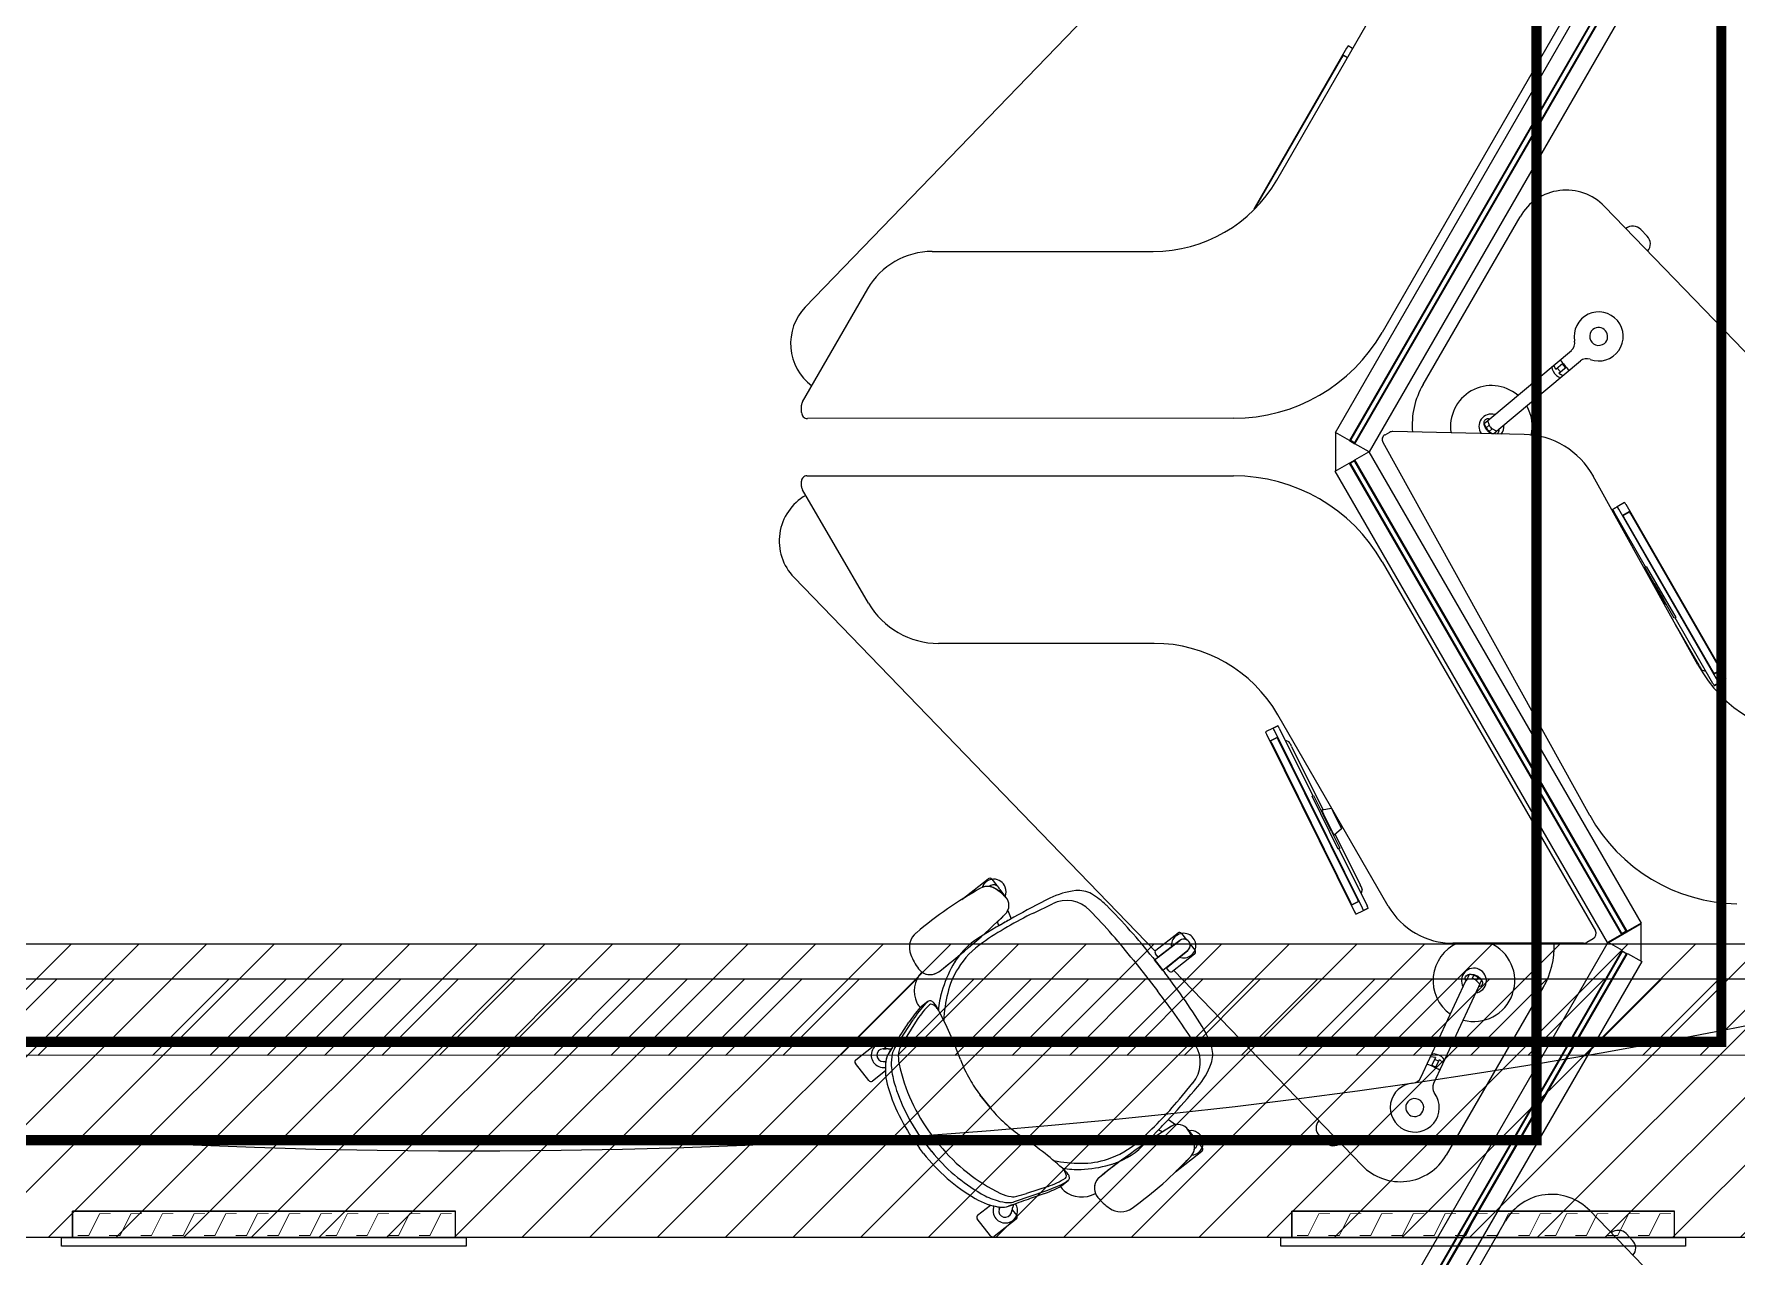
# Model space of a CAD drawing. Header units: millimetres. Extents: x -81374 to 485233, y -39075 to 157313.
# Drawn here: x 26411 to 29747, y -36193 to -33797 of the extents above; entities that cross this region are included whole.
import ezdxf
from ezdxf.enums import TextEntityAlignment as Align

# ---------------------------------------------------------------- set-up
doc = ezdxf.new("R2010")
doc.units = ezdxf.units.MM
doc.linetypes.add('HIDDEN', pattern=[0.375, 0.25, -0.125])
for name, color, linetype, lineweight in [('CB-AC CABLE TRAY', 213, 'Continuous', 15), ('DRAIN PIPE', 76, 'Continuous', 30), ('G-IMPT', 8, 'Continuous', 5), ('M HVAC GRILLE', 6, 'Continuous', 13)]:
    doc.layers.add(name, color=color, linetype=linetype, lineweight=lineweight)
for name, color, linetype in [('M-HVAC ELLIPTICAL DUCT', 6, 'Continuous'), ('M-HVAC VRV PIPE', 152, 'Continuous'), ('M-HVAC-GRIL', 6, 'Continuous'), ('M-HVAC-INSULATION', 8, 'Continuous'), ('M-HVAC-SUPP', 4, 'Continuous')]:
    doc.layers.add(name, color=color, linetype=linetype)
doc.styles.get("Standard").update_dxf_attribs({"font": 'arial.ttf'})

# ---------------------------------------------------------------- blocks, each defined once
blk = doc.blocks.new('floor plan 1')
at = {"layer": 'G-IMPT', "color": 8, "ltscale": 500}
for p, q in [((28712.4, -2973.5), (28288.6, -2534.6)), ((28610.5, -3461.2), (29143.9, -2537.4)), ((29171.6, -2553.3), (28638.2, -3477.2)), ((29171.6, -2553.3), (28638.2, -3477.2)), ((28640.8, -3475.4), (29171.3, -2556.5)), ((29171.3, -2556.5), (28640.8, -3475.4)), ((28648.8, -3483.4), (29182.2, -2559.5)), ((28648.8, -3483.4), (29182.2, -2559.5)), ((29179.6, -2561.3), (28649, -3480.2)), ((29179.6, -2561.3), (28649, -3480.2)), ((29209.9, -2575.5), (28676.5, -3499.3)), ((29067.5, -2624.4), (28877.5, -2953.3)), ((28641.2, -2928.2), (28628.3, -2914.9)), ((29835.7, -2956.6), (29878.9, -2922.8)), ((29886, -2923.6), (29912.2, -2957.1)), ((29843.8, -2975.1), (29834.8, -2963.7)), ((29911.4, -2964.3), (29886, -2984.1)), ((29839.3, -2990.9), (29775.7, -3012.8)), ((29841, -2985.4), (29837.3, -2986.7)), ((29850.8, -2982), (29841, -2985.4)), ((29845.4, -2969.2), (29843.8, -2975.1)), ((29869.4, -2976.1), (29868.1, -2980.4)), ((29746.3, -3022.8), (29734, -3032.4)), ((29734, -3032.4), (29746.3, -3022.8)), ((29773.5, -3020.8), (29815.7, -3007)), ((29158.4, -3061.8), (29527.4, -3443.9)), ((29472.4, -3089.4), (29524.1, -3048.9)), ((28803.3, -3410.9), (28993.4, -3082)), ((29481.4, -3109.1), (29471.5, -3096.5)), ((30001.7, -3121.8), (29986.1, -3101.8)), ((30017.6, -3109.4), (30001.9, -3089.4)), ((30017.2, -3085.5), (30025.1, -3095.5)), ((29229.7, -3107.1), (29242.5, -3120.4)), ((29499.4, -3132.1), (29487.2, -3116.5)), ((29487.2, -3116.5), (29492.6, -3119.9)), ((29549.6, -3127.3), (29556.8, -3131.9)), ((29537.8, -3151.8), (29523.7, -3141.8)), ((29516.3, -3191.7), (29489.8, -3223.4)), ((29906.8, -3200.4), (29887, -3175.2)), ((29887, -3175.2), (29906.8, -3200.4)), ((28930, -3411.6), (29018.1, -3222.7)), ((29043.1, -3234), (28954.9, -3423.3)), ((30092.1, -3247.1), (30117.4, -3227.2)), ((30124.6, -3228.1), (30150.8, -3261.6)), ((29006.4, -3269.5), (28999.4, -3263.2)), ((29014.2, -3252.8), (29006.4, -3269.5)), ((29016.5, -3269.9), (29008, -3265.9)), ((29021.9, -3258.1), (29013.5, -3254.2)), ((29014.8, -3273.3), (29022.6, -3256.7)), ((30095.9, -3265.2), (30091.4, -3265.4)), ((30149.9, -3268.7), (30106.8, -3302.6)), ((29014.8, -3273.3), (29023.9, -3274.6)), ((30074.3, -3290.8), (30037.8, -3347.3)), ((30077.9, -3293.8), (30080.1, -3290.5)), ((30080.1, -3290.5), (30085.7, -3281.8)), ((30099.6, -3301.7), (30090.7, -3290.3)), ((30096.8, -3290.2), (30090.8, -3290.4)), ((30029.6, -3347.6), (30053.1, -3309.9)), ((30008.9, -3383.1), (30021.1, -3373.6)), ((30021.1, -3373.6), (30008.9, -3383.1)), ((28924.1, -3424.7), (28930.2, -3411.6)), ((28931.1, -3430.9), (28924.1, -3424.7)), ((28927.7, -3416.9), (28934.4, -3423.8)), ((28934.4, -3423.8), (28931.1, -3430.9)), ((28942.6, -3427.6), (28939.3, -3434.7)), ((28939.3, -3434.7), (28948.6, -3436.1)), ((28952.2, -3428.3), (28942.6, -3427.6)), ((28948.6, -3436.1), (28954.7, -3423)), ((29606.3, -3463.9), (29559.3, -3403.9)), ((28638.2, -3477.2), (28610.5, -3461.2)), ((28611.3, -3461.7), (28611.3, -3536.2)), ((29486.4, -3475.9), (29529.6, -3442.1)), ((29499.8, -3483.1), (29548.5, -3443.8)), ((29541.7, -3449.3), (29499.8, -3483.1)), ((29541.7, -3449.3), (29499.8, -3483.1)), ((29565, -3464.9), (29515.2, -3502.8)), ((29536.8, -3443), (29541.7, -3449.3)), ((29568.5, -3469.3), (29545, -3439.3)), ((29548.5, -3443.8), (29565, -3464.9)), ((28675.8, -3498.9), (28611.3, -3536.2)), ((28611.3, -3536.2), (28675.8, -3498.9)), ((28641.3, -3477.3), (28638.9, -3475.9)), ((28639, -3475.7), (28641.2, -3477)), ((28641.4, -3477.6), (28640.8, -3475.4)), ((28641.4, -3477.6), (28640.8, -3475.4)), ((28646.9, -3480.8), (28641.4, -3477.6)), ((28646.9, -3480.8), (28641.4, -3477.6)), ((28649, -3480.2), (28646.9, -3480.8)), ((28649, -3480.2), (28646.9, -3480.8)), ((28649.6, -3482), (28647.2, -3480.7)), ((28647.4, -3480.6), (28649.6, -3481.9)), ((28676.5, -3499.3), (28648.8, -3483.4)), ((28649.9, -3514.5), (28677.5, -3498.5)), ((28677.3, -3497.9), (28677.6, -3497.3)), ((28677.6, -3498.6), (28677.3, -3498.1)), ((28677.5, -3498.5), (29210.9, -4422.4)), ((28705.5, -3506.2), (28718.3, -3498.8)), ((28724.7, -3497.1), (28980.5, -3497.1)), ((29495.2, -3495.4), (29485.6, -3483.1)), ((29516.1, -3469.9), (29499.8, -3483.1)), ((29515.2, -3502.8), (29558.1, -3470.2)), ((29558.1, -3470.2), (29515.2, -3502.8)), ((29515.2, -3502.8), (29531.9, -3490.1)), ((29562.2, -3483.6), (29518.9, -3517.4)), ((29558.1, -3470.2), (29563, -3476.5)), ((29563.1, -3480.8), (30271.1, -4214)), ((28611.6, -3536.6), (28639.2, -3520.6)), ((28639.2, -3520.6), (29172.6, -4444.5)), ((28639.2, -3520.6), (29172.6, -4444.5)), ((28641.9, -3522.4), (28642.4, -3520.2)), ((28641.9, -3522.4), (28642.4, -3520.2)), ((29172.4, -4441.3), (28641.9, -3522.4)), ((28641.9, -3522.4), (29172.4, -4441.3)), ((28642.4, -3520.2), (28647.9, -3517)), ((28647.9, -3517), (28642.4, -3520.2)), ((28647.9, -3517), (28650.1, -3517.6)), ((28647.9, -3517), (28650.1, -3517.6)), ((29183.3, -4438.3), (28649.9, -3514.5)), ((29183.3, -4438.3), (28649.9, -3514.5)), ((28650.1, -3517.6), (29180.6, -4436.5)), ((28650.1, -3517.6), (29180.6, -4436.5)), ((29118.7, -4244.8), (28701.3, -3521.8)), ((29511.8, -3516.6), (29502.2, -3504.2)), ((29869.9, -3531.4), (29872.6, -3539.5)), ((29145, -4460.5), (28611.6, -3536.6)), ((29155.6, -3561.5), (29146.3, -3566.1)), ((29146.3, -3566.1), (29155.6, -3561.5)), ((29170.4, -3554.1), (29155.6, -3561.5)), ((29157.6, -3566.1), (29330, -3914.4)), ((29345.4, -3906.8), (29172.9, -3558.5)), ((29802.1, -3556.5), (29765, -3574.6)), ((29852.3, -3561.1), (29845.9, -3545.1)), ((29107, -3570.2), (29323.4, -3945.1)), ((29203.6, -3682.5), (29148.3, -3570.7)), ((29158.2, -3602.6), (29160.4, -3595.3)), ((29164.9, -3581), (29165.4, -3579.3)), ((29178.6, -3572.7), (29165.4, -3579.3)), ((29165.5, -3579.2), (29178.5, -3572.8)), ((29166.8, -3582.3), (29322.5, -3896.7)), ((29322, -3895.7), (29167.5, -3583.9)), ((29335.4, -3889.1), (29181, -3577.2)), ((29181, -3577.2), (29335.4, -3889.1)), ((29868.1, -3602.7), (29855.9, -3587.1)), ((29868.1, -3602.7), (29866.2, -3596.6)), ((29942.6, -3583), (29890.9, -3623.5)), ((29211, -3710.5), (29162.2, -3611.8)), ((29883.8, -3622.7), (29873.9, -3610.1)), ((29202.1, -3683.3), (29204.9, -3681.9)), ((29218.5, -3716.3), (29202.1, -3683.3)), ((29204.9, -3681.9), (29256.1, -3785.2)), ((29198.4, -3721.7), (29212.8, -3708.9)), ((29201.9, -3728.8), (29198.4, -3721.7)), ((29201.9, -3728.8), (29214.7, -3754.6)), ((29212.8, -3708.9), (29216.8, -3717.1)), ((29216.8, -3717.1), (29218.5, -3716.3)), ((29216.8, -3717.1), (29233, -3749.8)), ((29218.5, -3716.3), (29234.7, -3749)), ((29117.7, -4479.3), (28712.5, -3748)), ((29218.5, -3762.2), (29214.7, -3754.6)), ((29237.4, -3758.6), (29218.5, -3762.2)), ((29234.7, -3749), (29233, -3749.8)), ((29233, -3749.8), (29237.4, -3758.6)), ((29253.3, -3786.6), (29234.7, -3749)), ((29296.5, -3883), (29235.1, -3759.1)), ((28683.7, -4941.2), (27571, -3789)), ((29256.1, -3785.2), (29253.3, -3786.6)), ((29320.7, -3919), (29254.8, -3785.9)), ((29301.4, -3891.8), (29308.6, -3894.4)), ((29322.7, -3899.6), (29324.4, -3900.2)), ((29324.4, -3900.2), (29337.5, -3893.7)), ((29337.4, -3893.7), (29324.4, -3900.2)), ((29323.2, -3923.4), (29332.5, -3918.8)), ((29332.5, -3918.8), (29323.2, -3923.4)), ((29332.5, -3918.8), (29347.4, -3911.5)), ((28468.2, -4002.1), (28459.3, -4007.3)), ((28459.3, -4007.3), (28468.2, -4002.1)), ((28459.3, -4007.3), (28444.9, -4015.6)), ((28447.2, -4020.1), (28641.3, -4356.7)), ((28468.5, -4025.4), (28455.9, -4032.7)), ((28455.9, -4032.6), (28468.5, -4025.4)), ((28656.2, -4348.2), (28462, -4011.5)), ((28646, -4332.6), (28470.7, -4028.7)), ((28471, -4006.4), (28545.2, -4135)), ((28471.3, -4029.7), (28645.1, -4331.1)), ((28492, -4032.3), (28484.7, -4030.1)), ((28458.2, -4037.2), (28632.1, -4338.6)), ((28632.1, -4338.6), (28458.2, -4037.2)), ((28497.5, -4040.7), (28544.4, -4122.1)), ((28500.5, -4042.9), (28705.4, -4412.5)), ((29565.4, -4084.8), (29987.9, -4084.9)), ((28544, -4135.8), (28546.7, -4134.2)), ((28601.6, -4235.7), (28544, -4135.8)), ((28546.7, -4134.2), (28567.7, -4170.6)), ((28564.3, -4161.2), (28565.9, -4160.8)), ((28569.2, -4169.7), (28564.3, -4161.2)), ((28567.7, -4170.6), (28569.2, -4169.7)), ((28587.5, -4201.3), (28569.2, -4169.7)), ((30125, -4163.6), (30254.7, -4385.8)), ((28585.9, -4202.2), (28567.7, -4170.6)), ((28587.5, -4201.3), (28585.9, -4202.2)), ((28585.9, -4202.2), (28604.3, -4234.1)), ((28592, -4209.2), (28587.5, -4201.3)), ((28604.3, -4234.1), (28601.6, -4235.7)), ((28602.8, -4234.9), (28665.2, -4343)), ((28634.8, -4342.9), (28647.5, -4335.6)), ((28647.4, -4335.6), (28634.9, -4342.9)), ((28652.2, -4316.5), (28651.5, -4319.3)), ((28644.1, -4361), (28658.5, -4352.7)), ((28658.5, -4352.7), (28667.5, -4347.5)), ((28667.5, -4347.5), (28658.5, -4352.7)), ((30256.4, -4392.2), (30256.4, -4403)), ((29180.6, -4436.5), (29180.1, -4438.7)), ((29180.6, -4436.5), (29180.1, -4438.7)), ((29210.9, -4422.4), (29183.3, -4438.3)), ((29210.7, -4498.1), (29210.7, -4422.5)), ((30246.2, -4413.2), (29410.1, -4413.1)), ((28611.3, -5383.9), (29144.7, -4460)), ((29144.7, -4460), (29172.4, -4476)), ((29172.6, -4444.5), (29145, -4460.5)), ((29172.4, -4444.1), (29183, -4437.9)), ((29183, -4437.9), (29172.4, -4444.1)), ((29174.6, -4441.9), (29172.4, -4441.3)), ((29174.6, -4441.9), (29172.4, -4441.3)), ((29180.1, -4438.7), (29174.6, -4441.9)), ((29180.1, -4438.7), (29174.6, -4441.9)), ((29172.4, -4476), (28639, -5399.9)), ((29172.4, -4476), (28639, -5399.9)), ((28641.6, -5398.1), (29172.2, -4479.2)), ((28641.6, -5398.1), (29172.2, -4479.2)), ((28649.7, -5406), (29183.1, -4482.2)), ((28649.7, -5406), (29183.1, -4482.2)), ((28649.9, -5402.9), (29180.4, -4483.9)), ((29180.4, -4484), (28649.9, -5402.9)), ((29210.7, -4498.1), (28677.3, -5422)), ((28840.7, -4494.3), (29097.9, -4500)), ((28901, -4495.6), (28890.6, -4504.3)), ((28895.1, -4500.6), (28903.5, -4505.3)), ((28909.5, -4500.2), (28902.6, -4495.6)), ((28903.5, -4505.3), (28909.5, -4500.2)), ((29104.4, -4498.4), (29113.8, -4493.1)), ((29172.2, -4479.2), (29174.3, -4478.6)), ((29172.2, -4479.2), (29174.3, -4478.6)), ((29172.4, -4476), (29183.1, -4482.2)), ((29183.1, -4482.2), (29172.4, -4476)), ((29174.3, -4478.6), (29179.8, -4481.8)), ((29174.3, -4478.6), (29179.8, -4481.8)), ((29179.8, -4481.8), (29180.4, -4484)), ((29179.8, -4481.8), (29180.4, -4483.9)), ((29183.1, -4482.2), (29210.7, -4498.1)), ((28730.6, -4638.2), (28890.6, -4504)), ((28908.1, -4525.1), (28748.4, -4659.1)), ((28919, -4515.7), (28907.9, -4525)), ((28909.3, -4512.2), (28915.3, -4507.1)), ((28912.4, -4521.3), (28909.3, -4512.2)), ((28915.3, -4507.1), (28919, -4515.7)), ((29410.1, -4525.9), (30244.9, -4525.5)), ((30254.6, -4558.1), (30126.8, -4779.7)), ((30256.3, -4537), (30256.3, -4551.8)), ((29038.8, -4592.2), (28848.8, -4921)), ((28772.8, -4614.5), (28758.8, -4626.3)), ((28759.9, -4625.3), (28765.9, -4632.5)), ((28764.8, -4633.4), (28778.9, -4621.6)), ((28772.8, -4614.5), (28765.2, -4609.6)), ((28769.9, -4617), (28775.9, -4624.1)), ((28778.9, -4621.6), (28782.5, -4630.3)), ((28701, -5418.6), (29118.7, -4694.3)), ((29618, -5397), (30249, -4743.8)), ((30000.4, -4852.8), (29567.4, -4853)), ((28612.5, -4895.9), (28599.6, -4882.6)), ((29188.6, -5251.3), (29370.6, -4935.8)), ((29197.8, -5233.2), (29368, -4938.1)), ((29368, -4938.1), (29197.8, -5233.2)), ((29325.5, -4992.8), (29114.4, -5358.8)), ((29187.1, -5232.9), (29195.1, -5237.5)), ((29195, -5237.4), (29187.1, -5232.9)), ((29176.9, -5250.5), (29185.8, -5255.6))]:
    blk.add_line(p, q, dxfattribs=at)
for centre, radius, start, end in [((28643.7, -2900), 21.4, 138.2878, 224), ((28656.5, -2913.3), 21.4, 224, 309.7122), ((29882, -2926.8), 5.08, 38.0803, 128.0803), ((28787.3, -2901.1), 104.1, 224, 329.9751), ((29857.2, -2973.2), 24.1, 164.0803, 214.1096), ((29838.8, -2960.6), 5.08, 128.0803, 218.0803), ((29857.2, -2973.2), 24.1, 337.5388, 164.0803), ((29857.4, -2972.6), 12.5, 344.0803, 164.0803), ((29857.4, -2972.6), 12.5, 344.0803, 164.0803), ((29857.4, -2972.6), 12.5, 344.0803, 164.0803), ((29857.4, -2972.6), 12.5, 344.0803, 164.0803), ((29908.2, -2960.3), 5.08, 308.0803, 38.0803), ((30088.8, -3637.2), 815.5, 126.0788, 136.8411), ((29631, -3009), 38.1, 54.235, 126.0788), ((29577.1, -3083.8), 130.3, 40.5439, 54.235), ((29654.9, -3017.2), 27.9, 308.6788, 40.5439), ((29707.5, -3054.6), 54.7, 51.0468, 119.2232), ((29944.2, -3400.4), 413.9, 105.3742, 108.0803), ((29841.9, -3028.4), 28, 82.1816, 105.3742), ((29850, -3022.1), 33, 88.5226, 108.9797), ((29744, -2955.2), 101.6, 342.7264, 346.5769), ((29744, -2955.2), 101.6, 342.7264, 346.5769), ((30064.4, -3031.7), 227.8, 164.0803, 166.5769), ((30064.4, -3031.7), 227.8, 164.0803, 166.5769), ((30064.4, -3031.7), 227.8, 164.0803, 165.6185), ((29836.2, -3069.6), 69.6, 64.2192, 82.1816), ((29862.7, -3016.1), 36.1, 81.4935, 109.2712), ((29862.7, -3016.1), 36.1, 82.6611, 109.2712), ((29848.7, -3072.1), 83, 72.7579, 88.5226), ((29850.9, -3108), 128.8, 59.4994, 82.6611), ((29650.3, -2913.6), 227.8, 342.952, 344.0803), ((29650.3, -2913.6), 227.8, 342.9507, 344.0803), ((29650.3, -2913.6), 227.8, 342.952, 344.0803), ((29850.9, -3108), 128.8, 77.1983, 82.333), ((29850.9, -3108), 128.8, 74.1711, 82.333), ((29827.7, -3140), 154, 60.1494, 72.7579), ((29733, -3308.2), 361.1, 38.0803, 59.4994), ((29083.5, -3134.1), 104.1, 44, 149.9751), ((29654.9, -3017.2), 27.9, 308.6788, 21.7393), ((29737.9, -3037.4), 6.35, 128.0803, 185.5877), ((29737.9, -3037.4), 6.35, 128.0803, 185.5877), ((29857.8, -3251.5), 252.4, 108.9797, 118.3468), ((29828.2, -3180.2), 168.6, 108.9245, 121.7251), ((29726.1, -3031.7), 25.2, 25.1137, 51.0468), ((29761.9, -3042.8), 25.4, 117.6514, 128.0803), ((29761.9, -3042.8), 25.4, 120.8126, 128.0803), ((29872.5, -3253.9), 263.8, 109.9328, 117.6514), ((29715.1, -3320.3), 348, 38.8827, 64.2192), ((29730.5, -3309.4), 349.3, 39.0208, 60.1494), ((30088.8, -3637.2), 815.5, 133.8222, 136.8411), ((28752, -1889.4), 1472.6, 301.977, 308.6788), ((29691.7, -3204.7), 147, 105.1775, 134.405), ((28752, -1889.4), 1472.6, 306.6711, 308.6788), ((29691.7, -3204.7), 147, 105.1775, 114.1744), ((29720.1, -3309.4), 255.5, 92.5203, 105.1775), ((29720.1, -3309.4), 255.5, 92.5203, 105.1775), ((29707.9, -3231.2), 165.1, 89.6972, 108.0072), ((29707.2, -3362.8), 296.7, 79.2609, 89.6972), ((29716.3, -3222.9), 168.9, 80.0827, 92.5203), ((29716.3, -3222.9), 168.9, 80.0827, 92.5203), ((29745.3, -3036.7), 13.7, 185.5877, 212.8182), ((29745.3, -3036.7), 13.7, 185.5877, 212.8182), ((29773.6, -3018.4), 47.4, 212.8182, 233.495), ((29773.6, -3018.4), 47.4, 212.8182, 233.495), ((29768, -3034), 31.9, 210.3107, 224.916), ((30269, -2467.6), 788, 228.3597, 232.0544), ((30269, -2467.6), 788, 228.3597, 232.0544), ((30901.2, -15868.2), 12777.8, 49.90697, 259.60318), ((29214.3, -3121.9), 21.4, 44, 129.7122), ((29493.9, -3106), 24.1, 95.1542, 236.0803), ((29475.5, -3093.4), 5.08, 128.0803, 218.0803), ((30806.6, -4343), 1740.3, 134.405, 139.6312), ((29493.4, -3105.7), 12.5, 123.3268, 195.9656), ((29514.3, -3098.5), 27.9, 136.8411, 197.0806), ((29514.3, -3098.5), 27.9, 136.8411, 197.0806), ((29514.3, -3098.5), 27.9, 143.8186, 197.0806), ((29709.3, -3235.5), 169.6, 108.0072, 131.5799), ((30269, -2467.6), 788, 232.0544, 236.0724), ((30269, -2467.6), 788, 232.0544, 236.0724), ((29740.8, -3318.2), 361.1, 16.6611, 38.0803), ((29055.1, -3175.2), 48, 274.5027, 215.9552), ((29227.1, -3135.2), 21.4, 318.2878, 44), ((29493.9, -3106), 24.1, 236.0803, 279.6473), ((29493.4, -3105.7), 12.5, 195.9656, 240.195), ((29493.4, -3105.7), 12.5, 195.9656, 240.195), ((29584.7, -3076.9), 101.6, 197.0806, 211.353), ((29584.7, -3076.9), 101.6, 197.0806, 212.9276), ((29584.7, -3076.9), 101.6, 197.0806, 212.1472), ((29519.1, -3118.1), 24.1, 212.1472, 301.977), ((30107, -3683.7), 768.8, 131.5799, 140.2091), ((28752, -1889.4), 1472.6, 301.977, 302.7951), ((30806.6, -4343), 1740.3, 135.9, 136.8089), ((29698.1, -3316.2), 234.7, 45.6482, 56.0724), ((29698.1, -3316.2), 234.7, 45.6482, 56.0724), ((29724.8, -3332.6), 348, 11.9414, 37.2778), ((29739.1, -3320.3), 349.3, 16.0111, 37.1398), ((29055.2, -3175.3), 17.6, 155, 335), ((29055.2, -3175.3), 17.6, 335, 155), ((29519.1, -3118.1), 24.1, 281.0794, 301.977), ((29712.4, -3312), 221.9, 38.0803, 47.5177), ((29712.4, -3312), 221.9, 38.0803, 47.5177), ((29732.1, -3337.3), 221.9, 28.6429, 38.0803), ((29732.1, -3337.3), 221.9, 28.6429, 38.0803), ((29000.9, -3214.6), 19.1, 335, 35.9552), ((29060.4, -3242.1), 19.1, 94.5027, 155), ((29596.1, -3313.9), 151.5, 139.6312, 159.7808), ((29538.6, -3264), 63.5, 140.2091, 212.0058), ((29724.7, -3350.1), 234.7, 20.0882, 30.5124), ((29724.7, -3350.1), 234.7, 20.0882, 30.5124), ((29926.8, -3266.5), 154, 3.4027, 16.0111), ((29963.4, -3251.6), 128.8, 353.4994, 16.6611), ((30120.6, -3231.2), 5.08, 38.0803, 128.0803), ((29087.4, -3106.5), 163.6, 240.2821, 249.7179), ((29501.6, -3279.1), 50.8, 159.7808, 196.0676), ((29997.2, -3275), 69.6, 353.9789, 11.9414), ((29997.7, -3262.2), 83, 347.6379, 3.4027), ((30055.4, -3262), 36.1, 326.8894, 354.667), ((30055.4, -3262), 36.1, 326.8894, 353.4994), ((29963.4, -3251.6), 128.8, 353.8276, 1.9895), ((29963.4, -3251.6), 128.8, 353.8276, 358.9622), ((30104.2, -3492.8), 227.8, 92.0803, 93.2085), ((30104.2, -3492.8), 227.8, 92.0803, 93.2099), ((30104.2, -3492.8), 227.8, 92.0803, 93.2085), ((30095.8, -3277.7), 24.1, 272.0803, 98.6217), ((30096.4, -3277.7), 12.5, 272.0803, 92.0803), ((30096.4, -3277.7), 12.5, 272.0803, 92.0803), ((30096.4, -3277.7), 12.5, 272.0803, 92.0803), ((30096.4, -3277.7), 12.5, 272.0803, 92.0803), ((30146.8, -3264.7), 5.08, 308.0803, 38.0803), ((29587.8, -3254.2), 140.5, 196.0676, 211.0568), ((30523.2, -2648.6), 1224.6, 212.0058, 218.0803), ((30685.2, -2998.8), 788, 200.0882, 204.1062), ((30685.2, -2998.8), 788, 200.0882, 204.1062), ((29701.8, -3091), 413.9, 328.0803, 330.7863), ((30038.6, -3279.4), 28, 330.7863, 353.9789), ((30046.6, -3273), 33, 327.1809, 347.6379), ((30095.8, -3277.7), 24.1, 222.051, 272.0803), ((30086.2, -3391.9), 101.6, 89.5837, 93.4342), ((30086.2, -3391.9), 101.6, 89.5837, 93.4342), ((30088.5, -3062.5), 227.8, 269.5837, 272.0803), ((30088.5, -3062.5), 227.8, 269.5837, 272.0803), ((30088.5, -3062.5), 227.8, 270.542, 272.0803), ((30103.6, -3298.6), 5.08, 218.0803, 308.0803), ((30423.6, -2750.9), 1116.2, 211.0568, 218.0803), ((30685.2, -2998.8), 788, 204.1062, 207.8008), ((30685.2, -2998.8), 788, 204.1062, 207.8008), ((28939.3, -3424), 80.1, 74.8086, 246.828), ((28939.3, -3424), 80.1, 293.404, 55.0682), ((29681.6, -3330.1), 296.7, 346.4634, 356.8997), ((29819.7, -3354.8), 168.9, 343.6403, 356.0778), ((29819.7, -3354.8), 168.9, 343.6403, 356.0778), ((30031.9, -3348.1), 47.4, 202.6655, 223.3423), ((30031.9, -3348.1), 47.4, 202.6655, 223.3423), ((30015.4, -3349.8), 31.9, 211.2446, 225.8498), ((29887.8, -3256.4), 168.6, 314.4354, 327.236), ((29825.7, -3210.5), 252.4, 317.8137, 327.1809), ((29826.9, -3195.7), 263.8, 318.5091, 326.2278), ((28939.3, -3424), 24.4, 99.0116, 30.5062), ((29809.6, -3360.9), 165.1, 328.1533, 346.4634), ((29736.5, -3330.4), 255.5, 330.983, 343.6403), ((29736.5, -3330.4), 255.5, 330.983, 343.6403), ((30007.4, -3371.2), 13.7, 223.3423, 250.5729), ((30007.4, -3371.2), 13.7, 223.3423, 250.5729), ((30004.9, -3378.1), 6.35, 250.5729, 308.0803), ((30004.9, -3378.1), 6.35, 250.5729, 308.0803), ((29980.9, -3403.5), 54.7, 316.9374, 25.1137), ((30005.4, -3353.6), 25.4, 308.0803, 318.5091), ((30005.4, -3353.6), 25.4, 308.0803, 315.348), ((30007.6, -3391), 25.2, 25.1137, 51.0468), ((28940.8, -3490.3), 158.8, 149.9751, 182.4916), ((28939.3, -3424), 9.73, 217.4037, 272.5963), ((28943.5, -3414.9), 12.7, 224.2527, 265.7473), ((30004.6, -3463.6), 27.9, 54.4212, 127.4818), ((30004.6, -3463.6), 27.9, 35.6167, 127.4818), ((29507.9, -3492.6), 24.1, 70.1866, 128.0803), ((29532.8, -3446.1), 5.08, 38.0803, 128.0803), ((30570.2, -2708.6), 1224.6, 218.0803, 224.1548), ((30883.7, -4610), 1472.6, 127.4818, 134.1835), ((29805.8, -3358.5), 169.6, 304.5806, 328.1533), ((29831.4, -3383), 147, 301.7555, 330.983), ((30883.7, -4610), 1472.6, 127.4818, 129.4894), ((29831.4, -3383), 147, 321.9861, 330.983), ((29921.4, -3523.3), 130.3, 21.9255, 35.6167), ((28724.7, -3509.8), 12.7, 89.9949, 119.9949), ((28980.5, -3643.2), 146.1, 29.9949, 89.9949), ((29507.9, -3492.6), 24.1, 128.0803, 308.0803), ((29489.6, -3479.9), 5.08, 128.0803, 218.0803), ((29507.5, -3492.9), 12.5, 128.0803, 308.0803), ((29507.5, -3492.9), 12.5, 128.0803, 308.0803), ((29507.5, -3492.9), 12.5, 128.0803, 191.3676), ((29507.8, -3493.1), 12.8, 128.928, 190.5199), ((29507.9, -3492.6), 24.1, 308.0803, 5.9739), ((29559, -3479.6), 5.08, 308.0803, 38.0803), ((30447.1, -2780.9), 1116.2, 218.0803, 225.1037), ((29465.7, -2865.2), 768.8, 295.9515, 304.5806), ((30007, -3488.8), 38.1, 310.0817, 21.9255), ((28711.2, -3516.1), 11.4, 119.9949, 209.9949), ((29507.5, -3492.9), 12.5, 244.793, 308.0803), ((29507.4, -3492.6), 12.8, 245.6407, 307.2326), ((29515.8, -3513.4), 5.08, 218.0803, 308.0803), ((28992.9, -2028.2), 1740.3, 296.5293, 301.7555), ((28992.9, -2028.2), 1740.3, 299.3516, 300.2606), ((29506.4, -2894), 815.5, 299.3195, 310.0817), ((29737.2, -3517.5), 63.5, 224.1548, 295.9515), ((29874.2, -3571.3), 24.1, 134.1835, 224.0134), ((29874.2, -3571.3), 24.1, 134.1835, 155.0812), ((30883.7, -4610), 1472.6, 133.3655, 134.1835), ((28418.1, -3911.2), 336.5, 28.9949, 88.9949), ((29758.5, -3472.1), 140.5, 225.1037, 240.0929), ((29713.7, -3549.8), 50.8, 240.0929, 276.3798), ((29702.5, -3449.8), 151.5, 276.3798, 296.5293), ((29879.9, -3598.7), 24.1, 156.5132, 200.0803), ((29929.9, -3517.5), 101.6, 223.2329, 239.08), ((29929.9, -3517.5), 101.6, 224.0134, 239.08), ((29929.9, -3517.5), 101.6, 224.8075, 239.08), ((29880.1, -3599.2), 12.5, 195.9656, 240.195), ((29880.1, -3599.2), 12.5, 195.9656, 240.195), ((29506.4, -2894), 815.5, 299.3195, 302.3384), ((29879.9, -3598.7), 24.1, 200.0803, 341.0063), ((29880.1, -3599.2), 12.5, 240.195, 312.8337), ((29892.1, -3580.7), 27.9, 239.08, 292.342), ((29892.1, -3580.7), 27.9, 239.08, 299.3195), ((29892.1, -3580.7), 27.9, 239.08, 299.3195), ((29887.8, -3619.5), 5.08, 218.0803, 308.0803), ((29198.5, -3730.4), 3.81, 26.3432, 101.3432), ((29211.3, -3756.3), 3.81, 341.3432, 26.3432), ((28256.2, -4178.3), 279.4, 28.9949, 88.9949), ((29565.4, -3805.4), 279.4, 209.9949, 269.9949), ((29987.9, -4243.6), 158.8, 30.2581, 89.9949), ((30197.1, -4285.5), 102.9, 299.7757, 44), ((29410.2, -4076.6), 336.5, 209.9949, 269.9949), ((30246.2, -4403), 10.2, 269.9949, 359.9949), ((30243.7, -4392.2), 12.7, 359.9949, 30.2581), ((28844.2, -4335.6), 158.8, 208.9949, 268.7318), ((28905, -4509.9), 80.1, 167.1954, 210.0682), ((28905, -4509.9), 80.1, 229.8086, 9.0285), ((28905, -4509.9), 24.4, 142.1784, 185.5062), ((28905, -4509.9), 24.4, 254.0116, 35.1565), ((28905, -4509.9), 9.73, 12.4037, 67.5963), ((28901.4, -4512.7), 158.8, 329.9751, 4.9816), ((29098.2, -4487.3), 12.7, 268.7318, 298.9949), ((29108.9, -4484.3), 10.2, 298.9949, 28.9949), ((28897.2, -4516.4), 12.7, 19.2527, 60.7473), ((29410.2, -4862.5), 336.5, 90.025, 150.025), ((30244.9, -4537), 11.4, 0.025, 90.025), ((30243.6, -4551.8), 12.7, 330.025, 0.025), ((30175, -4672.3), 102.9, 315.9899, 53.3376), ((28636.6, -4735.1), 163.6, 35.2821, 44.7179), ((28694.8, -4686.4), 48, 69.5027, 10.9552), ((28694.8, -4686.3), 17.6, 310, 130), ((28718.3, -4623.6), 19.1, 249.5027, 310), ((28760.7, -4673.7), 19.1, 130, 190.9552), ((28694.8, -4686.3), 17.6, 130, 310), ((30000.3, -4706.7), 146.1, 270.025, 330.025), ((28615, -4867.8), 21.4, 138.2878, 224), ((29567.6, -5132.4), 279.4, 90.025, 150.025), ((28627.9, -4881.1), 21.4, 224, 309.7122), ((28758.6, -4868.9), 104.1, 224, 329.9751)]:
    blk.add_arc(centre, radius, start, end, dxfattribs=at)
for centre, major_axis, ratio, start_param, end_param in [((29869.9, -3132.4), (-131.4, 94.5), 0.166302, 6.227475, 6.61322), ((29010, -3272.7), (12.4, -5.8), 0.400548, 3.141593, 6.283185), ((29944.3, -3227.3), (60.3, -150.2), 0.166302, 5.953151, 6.338896), ((29148.5, -3570.6), (2.25, -4.55), 0.052336, 3.141593, 4.712389), ((29157.8, -3566), (2.25, -4.55), 0.052336, 3.141593, 4.712389), ((29172.7, -3558.7), (2.25, -4.55), 0.052336, 1.570796, 2.879793), ((29162.6, -3611.6), (4.46, -9), 0.052336, 3.141593, 4.712389), ((29166.9, -3582.2), (1.47, -2.97), 0.052336, 3.141593, 4.712389), ((29167.8, -3583.8), (2.25, -4.55), 0.052336, 3.141593, 3.665191), ((29180.8, -3577.3), (-2.25, 4.55), 0.052336, 4.712389, 6.283185), ((29180, -3575.7), (1.45, -2.93), 0.052336, 2.356194, 3.141593), ((29296.9, -3882.8), (-4.47, 9.03), 0.052336, 1.570796, 3.141593), ((29322.6, -3896.6), (1.76, -3.55), 0.052336, 4.712389, 6.283185), ((29335.2, -3889.2), (-2.25, 4.55), 0.052336, 3.141593, 4.712389), ((29336, -3890.6), (-1.52, 3.06), 0.052336, 3.141593, 3.926991), ((29321, -3918.9), (-2.25, 4.55), 0.052336, 1.570796, 3.141593), ((29330.3, -3914.3), (-2.25, 4.55), 0.052336, 1.570796, 3.141593), ((29345.1, -3906.9), (2.25, -4.55), 0.052336, 0.261799, 1.570796), ((28470.8, -4006.5), (2.54, -4.4), 0.052336, 1.570796, 3.141593), ((28447.4, -4020), (-2.54, 4.4), 0.052336, 0.261799, 1.570796), ((28458.5, -4037), (2.54, -4.4), 0.052336, 3.141593, 4.712389), ((28457.6, -4035.6), (1.71, -2.96), 0.052336, 3.141593, 3.926991), ((28461.8, -4011.7), (2.54, -4.4), 0.052336, 1.570796, 3.141593), ((28470.5, -4028.8), (-1.98, 3.43), 0.052336, 4.712389, 6.283185), ((28471, -4029.8), (-2.54, 4.4), 0.052336, 4.712389, 4.974188), ((28497, -4041), (5.03, -8.72), 0.052336, 1.570796, 3.141593), ((28645.8, -4332.7), (-1.66, 2.87), 0.052336, 3.141593, 4.712389), ((28644.9, -4331.2), (-2.54, 4.4), 0.052336, 3.141593, 3.665191), ((28632.3, -4338.5), (2.54, -4.4), 0.052336, 4.712389, 6.283185), ((28633.2, -4340.1), (-1.63, 2.83), 0.052336, 2.356194, 3.141593), ((28641.6, -4356.6), (-2.54, 4.4), 0.052336, 1.570796, 2.879793), ((28656, -4348.3), (-2.54, 4.4), 0.052336, 3.141593, 4.712389), ((28664.9, -4343.1), (-2.54, 4.4), 0.052336, 3.141593, 4.712389), ((28777, -4617.2), (-8.8, 10.5), 0.400548, 3.141593, 6.283185), ((29197.6, -5233), (2.54, 4.4), 0.052336, 3.141593, 4.712389), ((29196.8, -5234.5), (1.71, 2.96), 0.052336, 3.141593, 3.926991), ((29188.3, -5251.2), (-2.54, -4.4), 0.052336, 0.261799, 1.570796)]:
    blk.add_ellipse(centre, major_axis=major_axis, ratio=ratio, start_param=start_param, end_param=end_param, dxfattribs=at)
for points in [[(29782.6, -3006), (29791.3, -3002.9), (29811.3, -2995.8), (29836.7, -2986.9), (29850.8, -2982)], [(30085.7, -3281.8), (30077.6, -3294.3), (30062.8, -3316.9), (30051.2, -3334.6), (30046.1, -3342.3)], [(28955.7, -3431.7), (28955.1, -3433), (28953, -3435.2), (28947.8, -3436.9), (28941.3, -3436.6), (28934.4, -3434.4), (28928.4, -3430.6), (28923.9, -3425.8), (28921.9, -3420.7), (28922.2, -3417.7), (28922.9, -3416.4)], [(28922.9, -3416.4), (28923.4, -3415.1), (28925.3, -3413.1), (28928.3, -3411.9), (28930, -3411.6)], [(28954.9, -3423.3), (28955.7, -3424.8), (28956.7, -3427.8), (28956.3, -3430.5), (28955.7, -3431.7)], [(28890.6, -4504), (28890.4, -4502.2), (28890.8, -4499.1), (28892.3, -4496.9), (28893.3, -4496)], [(28916.6, -4523.8), (28915.6, -4524.6), (28913, -4525.8), (28909.8, -4525.5), (28908.1, -4525.1)]]:
    blk.add_open_spline(points, degree=3, dxfattribs=at)
blk.add_open_spline([(28904.4, -4495.6), (28905.7, -4496.2), (28909, -4498.1), (28913.8, -4502.5), (28917.7, -4508.5), (28919.6, -4514.8), (28919.4, -4520.2), (28917.8, -4522.8), (28916.6, -4523.8)], degree=3, knots=[-0.7148942, -0.7148942, -0.7148942, -0.7148942, -0.625, -0.5, -0.375, -0.25, -0.125, 0, 0, 0, 0], dxfattribs=at)
for rotation, p in [(359.9992, (39680.6, -4989.6, 0)), (359.9992, (35886.7, -10139.3, 0)), (270.0008, (28873.3, -20643.5, 0)), (359.9992, (11975.3, -26935.4, 0)), (359.9992, (15267.6, -26935.4, 0)), (359.9992, (26686.3, -26987.7, 0)), (270.0008, (15861.1, -28615, 0)), (89.9992, (23697.8, -33300.6, 0)), (89.9992, (23597.9, -35337.7, 0)), (89.9992, (23597.9, -37388.3, 0)), (359.9992, (13750.4, -37781.5, 0)), (89.9992, (23697.8, -40746.8, 0)), (89.9992, (23597.8, -44302.5, 0)), (89.9992, (23597.8, -46399.1, 0)), (89.9992, (23697.8, -48339.8, 0)), (89.9992, (23697.8, -54280, 0)), (359.9992, (27418.1, -55702.4, 0)), (89.9992, (9671.9, -65856.5, 0)), (359.9992, (4684.1, -67403.4, 0)), (359.9992, (8737.2, -67403.4, 0))]:
    blk.add_attdef('PARTITIONTYPE', text='', height=200, rotation=rotation, dxfattribs=at).set_placement(p, align=Align.MIDDLE_CENTER)
blk = doc.blocks.new('RAAAA')
at = {"linetype": 'Continuous', "ltscale": 1000}
for points in [[(363.4, 0, 0), (363.4, 0, 0), (363.7, -0.1, 0), (364.2, -0.1, 0), (364.8, -0.3, 0), (365.6, -0.4, 0), (366.7, -0.6, 0), (367.9, -0.8, 0), (369.2, -1, 0), (370.8, -1.3, 0), (372.5, -1.6, 0), (374.5, -1.9, 0), (376.6, -2.3, 0), (378.9, -2.7, 0), (381.4, -3.1, 0), (384, -3.6, 0), (386.9, -4.1, 0), (389.9, -4.6, 0), (393.2, -5.2, 0), (396.6, -5.8, 0), (400.1, -6.4, 0), (403.9, -7, 0), (407.9, -7.7, 0), (412, -8.4, 0), (416.3, -9.2, 0), (420.8, -10, 0), (420.8, -10, 0), (425.5, -10.6, 0), (430.1, -11.1, 0), (434.8, -11.4, 0), (439.5, -11.5, 0), (444.2, -11.3, 0), (449, -10.9, 0), (453.8, -10.4, 0), (458.7, -9.6, 0), (463.6, -8.6, 0), (468.5, -7.4, 0), (473.4, -5.9, 0), (478.4, -4.3, 0), (483.4, -2.5, 0), (488.4, -0.4, 0), (493.5, 1.9, 0), (498.6, 4.3, 0), (503.8, 7, 0), (508.9, 9.9, 0), (514.1, 13, 0), (519.4, 16.3, 0), (524.6, 19.9, 0), (529.9, 23.6, 0), (535.3, 27.6, 0), (540.6, 31.7, 0), (546.1, 36.1, 0), (546.1, 36.1, 0), (551.5, 40.4, 0), (557, 44.3, 0), (562.6, 47.8, 0), (568.3, 51, 0), (574, 53.7, 0), (579.8, 56.1, 0), (585.6, 58.1, 0), (591.5, 59.7, 0), (597.5, 60.9, 0), (603.6, 61.8, 0), (609.7, 62.2, 0), (615.9, 62.3, 0), (622.1, 62, 0), (628.4, 61.3, 0), (634.8, 60.2, 0), (641.3, 58.7, 0), (647.8, 56.9, 0), (654.4, 54.7, 0), (661, 52, 0), (667.8, 49.1, 0), (674.5, 45.7, 0), (681.4, 41.9, 0), (688.3, 37.8, 0), (695.3, 33.2, 0), (702.3, 28.3, 0), (702.3, 28.3, 0), (709.3, 23.3, 0), (716, 18.5, 0), (722.3, 13.9, 0), (728.4, 9.5, 0), (734.2, 5.3, 0), (739.8, 1.4, 0), (745, -2.4, 0), (750, -6, 0), (754.6, -9.4, 0), (759, -12.5, 0), (763.1, -15.5, 0), (767, -18.3, 0), (770.5, -20.8, 0), (773.8, -23.2, 0), (776.7, -25.3, 0), (779.4, -27.2, 0), (781.8, -29, 0), (784, -30.5, 0), (785.8, -31.8, 0), (787.4, -33, 0), (788.6, -33.9, 0), (789.6, -34.6, 0), (790.3, -35.1, 0), (790.8, -35.4, 0), (790.9, -35.5, 0)], [(363.4, 0, 0), (363.4, 0, 0), (363.7, -0.2, 0), (364.2, -0.4, 0), (364.8, -0.7, 0), (365.6, -1.1, 0), (366.7, -1.6, 0), (367.9, -2.2, 0), (369.2, -2.9, 0), (370.8, -3.7, 0), (372.5, -4.5, 0), (374.5, -5.5, 0), (376.6, -6.5, 0), (378.9, -7.6, 0), (381.4, -8.8, 0), (384, -10.1, 0), (386.9, -11.5, 0), (389.9, -13, 0), (393.2, -14.6, 0), (396.6, -16.3, 0), (400.1, -18, 0), (403.9, -19.9, 0), (407.9, -21.8, 0), (412, -23.9, 0), (416.3, -26, 0), (420.8, -28.2, 0), (420.8, -28.2, 0), (425.5, -30.3, 0), (430.1, -32.2, 0), (434.8, -33.7, 0), (439.5, -35, 0), (444.2, -36.1, 0), (449, -36.9, 0), (453.8, -37.4, 0), (458.7, -37.6, 0), (463.6, -37.6, 0), (468.5, -37.3, 0), (473.4, -36.7, 0), (478.4, -35.8, 0), (483.4, -34.7, 0), (488.4, -33.3, 0), (493.5, -31.7, 0), (498.6, -29.8, 0), (503.8, -27.6, 0), (508.9, -25.1, 0), (514.1, -22.4, 0), (519.4, -19.4, 0), (524.6, -16.1, 0), (529.9, -12.6, 0), (535.3, -8.8, 0), (540.6, -4.7, 0), (546.1, -0.3, 0), (546.1, -0.3, 0), (551.5, 4, 0), (557, 8, 0), (562.6, 11.6, 0), (568.3, 15, 0), (574, 18, 0), (579.8, 20.7, 0), (585.6, 23.1, 0), (591.5, 25.1, 0), (597.5, 26.8, 0), (603.6, 28.2, 0), (609.7, 29.3, 0), (615.9, 30, 0), (622.1, 30.5, 0), (628.4, 30.5, 0), (634.8, 30.3, 0), (641.3, 29.8, 0), (647.8, 28.9, 0), (654.4, 27.7, 0), (661, 26.1, 0), (667.8, 24.3, 0), (674.5, 22.1, 0), (681.4, 19.6, 0), (688.3, 16.7, 0), (695.3, 13.6, 0), (702.3, 10.1, 0), (702.3, 10.1, 0), (709.3, 6.5, 0), (716, 3.1, 0), (722.3, -0.2, 0), (728.4, -3.3, 0), (734.2, -6.3, 0), (739.8, -9.2, 0), (745, -11.9, 0), (750, -14.4, 0), (754.6, -16.8, 0), (759, -19.1, 0), (763.1, -21.2, 0), (767, -23.2, 0), (770.5, -25, 0), (773.8, -26.7, 0), (776.7, -28.2, 0), (779.4, -29.6, 0), (781.8, -30.8, 0), (784, -31.9, 0), (785.8, -32.9, 0), (787.4, -33.7, 0), (788.6, -34.3, 0), (789.6, -34.9, 0), (790.3, -35.2, 0), (790.8, -35.4, 0), (790.9, -35.5, 0)]]:
    blk.add_polyline3d(points, dxfattribs=at)
blk.add_solid([(373.4, 101.3), (0, 0), (373.4, -101.3)], dxfattribs=at)
blk = doc.blocks.new('zw$77DE')
at = {"layer": 'M-HVAC-GRIL', "linetype": 'ByBlock'}
blk.add_lwpolyline([(0, 750), (0, 771.4), (-17.1, 771.4), (-17.1, -21.4), (0, -21.4), (0, 0), (0, 750), (51.4, 750), (51.4, 0), (0, 0), (51.4, 0), (51.4, 750), (51.4, 750)], dxfattribs=at)
at = {"layer": 'M-HVAC-GRIL', "lineweight": 0, "const_width": 1.71}
for points in [[(3.9, 678.6), (3.9, 700.1), (46.7, 721.5), (46.7, 742.9)], [(3.9, 617.2), (3.9, 638.6), (46.7, 660.1), (46.7, 681.5)], [(3.9, 555.8), (3.9, 577.2), (46.7, 598.6), (46.7, 620.1)], [(3.9, 495.6), (3.9, 517.1), (46.7, 538.5), (46.7, 559.9)], [(3.9, 444), (3.9, 465.4), (46.7, 486.8), (46.7, 508.3)], [(3.9, 381.8), (3.9, 403.2), (46.7, 424.7), (46.7, 446.1)], [(3.9, 319.7), (3.9, 341.1), (46.7, 362.5), (46.7, 384)], [(3.9, 257.5), (3.9, 279), (46.7, 300.4), (46.7, 321.8)], [(3.9, 195.4), (3.9, 216.8), (46.7, 238.2), (46.7, 259.7)], [(3.9, 133.2), (3.9, 154.7), (46.7, 176.1), (46.7, 197.5)], [(3.9, 71.8), (3.9, 93.2), (46.7, 114.7), (46.7, 136.1)], [(3.9, 10.4), (3.9, 31.8), (46.7, 53.2), (46.7, 74.7)]]:
    blk.add_lwpolyline(points, dxfattribs=at)
at = {"layer": 'M-HVAC-SUPP'}
for p, xscale, yscale, zscale, rotation in [((-360.3, 580.5), 0.3839999997941416, 0.3839999997941416, 0.3839999997941416, 359.7971218112731), ((-360.3, 176.5), -0.3839999997941415, 0.3839999997941436, 0.3839999997941436, 180.2028781887378)]:
    blk.add_blockref('RAAAA', p, dxfattribs=dict(at, xscale=xscale, yscale=yscale, zscale=zscale, rotation=rotation))
blk = doc.blocks.new('jyfhg')
at = {"layer": 'M HVAC GRILLE', "color": 7}
blk.add_blockref('zw$77DE', (-100, -700), dxfattribs=at)
blk = doc.blocks.new('*U141')
at = {"layer": 'CB-AC CABLE TRAY', "true_color": 0xa953a0}
h = blk.add_hatch(dxfattribs=at)
h.set_pattern_fill('ANSI31', color=215, scale=25)
h.set_pattern_definition([(45, (-897621.44, 1102758.81), (-56.1266008, 56.1266008), [])])
h.paths.add_polyline_path([(-88704.9, -150.4), (-88704.9, -0.4), (-81557.1, -0.4), (-81557.1, -150.4)])
at = {"layer": 'CB-AC CABLE TRAY', "color": 215, "true_color": 0xa953a0}
blk.add_lwpolyline([(-88704.9, -150.4), (-88704.9, -0.4), (-81557.1, -0.4), (-81557.1, -150.4)], close=True, dxfattribs=at)

msp = doc.modelspace()

# ---------------------------------------------------------------- hatches: boundary and pattern name
at = {"layer": 'M-HVAC-INSULATION'}
h = msp.add_hatch(dxfattribs=at)
h.set_pattern_fill('ANSI31', color=26, scale=750, angle=360, style=0)
h.set_pattern_definition([(45, (496839.4, -83091.07), (-66.29126, 66.29126), [])])
h.paths.add_polyline_path([(22991.3, -36154.8), (30311.4, -36154.8), (30311.4, -35579.8), (22991.3, -35579.8)])

# ---------------------------------------------------------------- linework, layer by layer
at = {"layer": 'DRAIN PIPE', "color": 76, "linetype": 'Continuous', "const_width": 20}
msp.add_lwpolyline([(21436.6, -35823.6), (21436.6, -35771.5), (29716.3, -35771.5), (29716.3, -9830.9)], dxfattribs=at)
at = {"layer": 'M-HVAC ELLIPTICAL DUCT', "linetype": 'Continuous'}
for p, q in [((30311.4, -35579.8), (22991.3, -35579.8)), ((30311.4, -36154.8), (22991.3, -36154.8))]:
    msp.add_line(p, q, dxfattribs=at)
at = {"layer": 'M-HVAC VRV PIPE', "color": 6, "linetype": 'Continuous', "const_width": 20, "elevation": 0}
msp.add_lwpolyline([(21496, -35964.1), (29354.2, -35964.1), (29354.2, -12921.5)], dxfattribs=at)

# ---------------------------------------------------------------- block references
at = {"linetype": 'Continuous', "rotation": 180}
msp.add_blockref('floor plan 1', (58170.8, -39075.4), dxfattribs=at)
at = {"layer": 'CB-AC CABLE TRAY', "color": 4, "linetype": 'HIDDEN', "rotation": 179.9997198436912}
msp.add_blockref('*U141', (-58655.5, -35797.8), dxfattribs=at)
at = {"layer": 'M HVAC GRILLE', "color": 0, "xscale": -1, "rotation": 269.9999999999955}
for p in [(27186.3, -36054.8), (29574.7, -36054.8)]:
    msp.add_blockref('jyfhg', p, dxfattribs=at)

doc.saveas('drawing.dxf')
